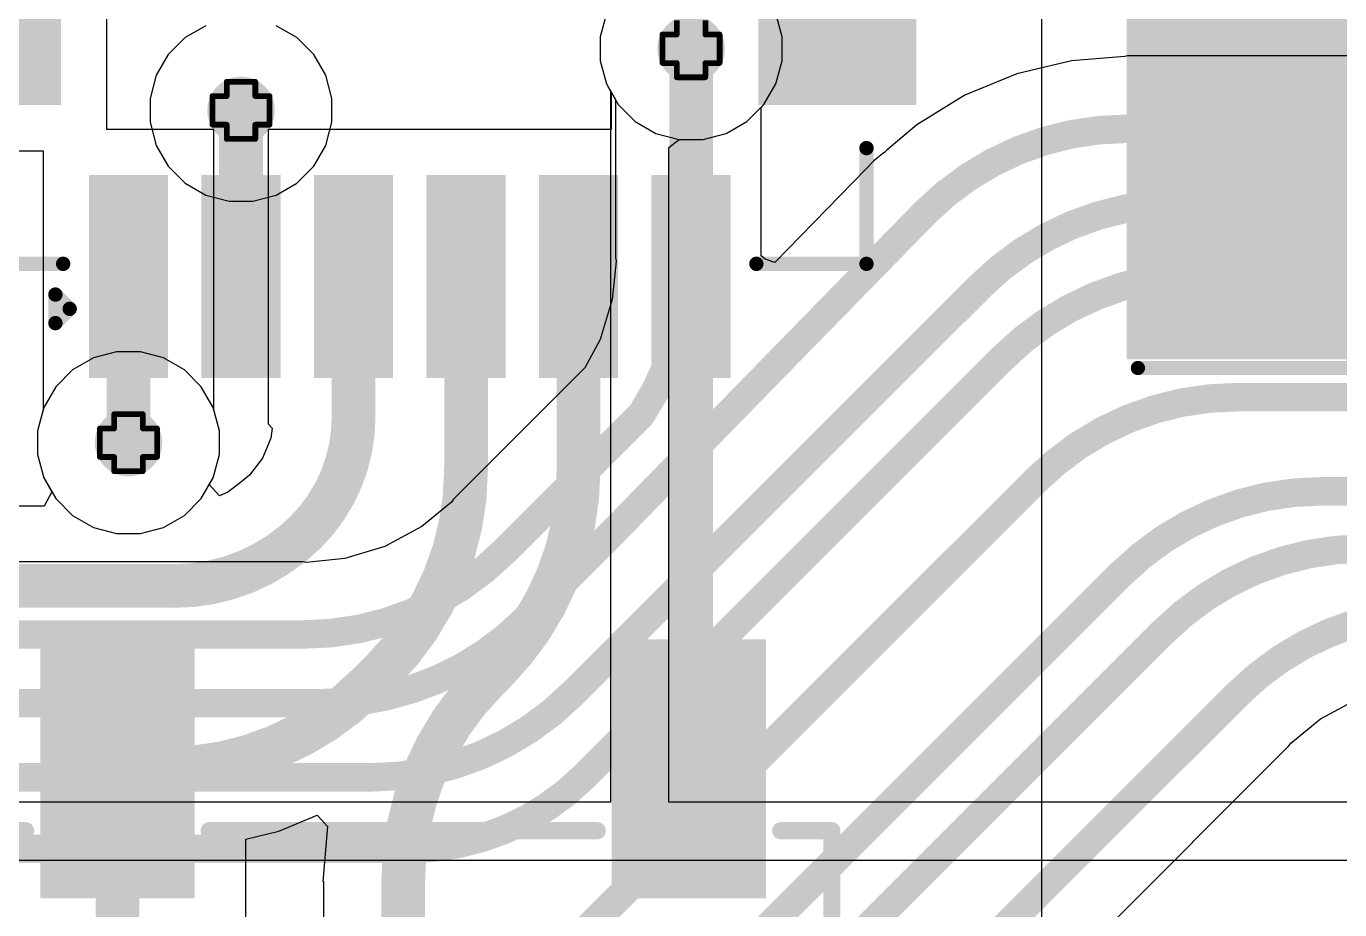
# Model space of a CAD drawing. Header units: inches. Extents: x -5 to 501, y -9 to 81.
# Drawn here: x 63.4 to 75.08, y 30.62 to 38.48 of the extents above; entities that cross this region are included whole.
import ezdxf

# ---------------------------------------------------------------- set-up
doc = ezdxf.new("R2010")
doc.units = ezdxf.units.IN
for name, color, linetype in [('Bottom Layer', 5, 'Continuous'), ('Drill Drawing', 1, 'Continuous'), ('Ground', 16, 'Continuous'), ('Power', 76, 'Continuous'), ('Top Layer', 1, 'Continuous'), ('Top Overlay', 2, 'Continuous'), ('Top Paste', 8, 'Continuous'), ('Top Solder', 216, 'Continuous'), ('Via Holes', 16, 'Continuous')]:
    doc.layers.add(name, color=color, linetype=linetype)

msp = doc.modelspace()

# ---------------------------------------------------------------- hatches: boundary and pattern name
at = {"layer": 'Bottom Layer'}
h = msp.add_hatch(color=5, dxfattribs=at)
edge = h.paths.add_edge_path()
edge.add_arc((69.31, 38.278), 0.3, 0, 360)
h = msp.add_hatch(color=5, dxfattribs=at)
edge = h.paths.add_edge_path()
edge.add_arc((65.31, 37.73), 0.3, 0, 360)
h = msp.add_hatch(color=5, dxfattribs=at)
edge = h.paths.add_edge_path()
edge.add_arc((64.31, 34.776), 0.3, 0, 360)
at = {"layer": 'Ground'}
h = msp.add_hatch(color=16, dxfattribs=at)
edge = h.paths.add_edge_path()
edge.add_arc((69.31, 38.278), 0.3, 0, 360)
h = msp.add_hatch(color=16, dxfattribs=at)
edge = h.paths.add_edge_path()
edge.add_arc((65.31, 37.73), 0.3, 0, 360)
h = msp.add_hatch(color=16, dxfattribs=at)
edge = h.paths.add_edge_path()
edge.add_arc((64.31, 34.776), 0.3, 0, 360)
at = {"layer": 'Power'}
h = msp.add_hatch(color=76, dxfattribs=at)
edge = h.paths.add_edge_path()
edge.add_arc((69.31, 38.278), 0.3, 0, 360)
h = msp.add_hatch(color=76, dxfattribs=at)
edge = h.paths.add_edge_path()
edge.add_arc((65.31, 37.73), 0.3, 0, 360)
h = msp.add_hatch(color=76, dxfattribs=at)
edge = h.paths.add_edge_path()
edge.add_arc((64.31, 34.776), 0.3, 0, 360)
at = {"layer": 'Top Layer'}
for points in [[(62.41, 39.678), (63.61, 39.678), (63.61, 37.878), (62.41, 37.878)], [(70.01, 39.678), (71.21, 39.678), (71.21, 37.878), (70.01, 37.878)], [(73.281, 39.617), (76.281, 39.617), (76.281, 35.617), (73.281, 35.617)], [(64.06, 37.053), (64.56, 37.053), (64.56, 35.453), (64.06, 35.453)], [(65.06, 37.053), (65.56, 37.053), (65.56, 35.453), (65.06, 35.453)], [(66.06, 37.053), (66.56, 37.053), (66.56, 35.453), (66.06, 35.453)], [(67.06, 37.053), (67.56, 37.053), (67.56, 35.453), (67.06, 35.453)], [(68.06, 37.053), (68.56, 37.053), (68.56, 35.453), (68.06, 35.453)], [(69.06, 37.053), (69.56, 37.053), (69.56, 35.453), (69.06, 35.453)], [(64.846, 30.777), (63.576, 30.777), (63.576, 32.977), (64.846, 32.977)], [(69.926, 30.777), (68.656, 30.777), (68.656, 32.977), (69.926, 32.977)]]:
    msp.add_hatch(color=1, dxfattribs=at).paths.add_polyline_path(points)
h = msp.add_hatch(color=1, dxfattribs=at)
edge = h.paths.add_edge_path()
edge.add_arc((69.31, 38.278), 0.3, 0, 360)
h = msp.add_hatch(color=1, dxfattribs=at)
edge = h.paths.add_edge_path()
edge.add_arc((65.31, 37.73), 0.3, 0, 360)
h = msp.add_hatch(color=1, dxfattribs=at)
edge = h.paths.add_edge_path()
edge.add_arc((64.31, 34.776), 0.3, 0, 360)
at = {"layer": 'Top Paste'}
for points in [[(62.41, 39.678), (63.61, 39.678), (63.61, 37.878), (62.41, 37.878)], [(70.01, 39.678), (71.21, 39.678), (71.21, 37.878), (70.01, 37.878)], [(73.281, 39.617), (76.281, 39.617), (76.281, 35.617), (73.281, 35.617)], [(64.06, 37.053), (64.56, 37.053), (64.56, 35.453), (64.06, 35.453)], [(65.06, 37.053), (65.56, 37.053), (65.56, 35.453), (65.06, 35.453)], [(66.06, 37.053), (66.56, 37.053), (66.56, 35.453), (66.06, 35.453)], [(67.06, 37.053), (67.56, 37.053), (67.56, 35.453), (67.06, 35.453)], [(68.06, 37.053), (68.56, 37.053), (68.56, 35.453), (68.06, 35.453)], [(69.06, 37.053), (69.56, 37.053), (69.56, 35.453), (69.06, 35.453)], [(64.846, 30.777), (63.576, 30.777), (63.576, 32.977), (64.846, 32.977)], [(69.926, 30.777), (68.656, 30.777), (68.656, 32.977), (69.926, 32.977)]]:
    msp.add_hatch(color=8, dxfattribs=at).paths.add_polyline_path(points)
at = {"layer": 'Top Solder'}
for points in [[(62.308, 39.78), (63.711, 39.78), (63.711, 37.777), (62.308, 37.777)], [(69.908, 39.78), (71.311, 39.78), (71.311, 37.777), (69.908, 37.777)], [(73.18, 39.719), (76.383, 39.719), (76.383, 35.516), (73.18, 35.516)], [(63.958, 37.155), (64.661, 37.155), (64.661, 35.352), (63.958, 35.352)], [(64.958, 37.155), (65.661, 37.155), (65.661, 35.352), (64.958, 35.352)], [(65.958, 37.155), (66.661, 37.155), (66.661, 35.352), (65.958, 35.352)], [(66.958, 37.155), (67.661, 37.155), (67.661, 35.352), (66.958, 35.352)], [(67.958, 37.155), (68.661, 37.155), (68.661, 35.352), (67.958, 35.352)], [(68.958, 37.155), (69.661, 37.155), (69.661, 35.352), (68.958, 35.352)], [(64.897, 30.726), (63.525, 30.726), (63.525, 33.028), (64.897, 33.028)], [(69.977, 30.726), (68.605, 30.726), (68.605, 33.028), (69.977, 33.028)]]:
    msp.add_hatch(color=216, dxfattribs=at).paths.add_polyline_path(points)
at = {"layer": 'Via Holes'}
h = msp.add_hatch(color=7, dxfattribs=at)
edge = h.paths.add_edge_path()
edge.add_arc((69.31, 38.278), 0.15, 0, 360)
h = msp.add_hatch(color=7, dxfattribs=at)
edge = h.paths.add_edge_path()
edge.add_arc((65.31, 37.73), 0.15, 0, 360)
h = msp.add_hatch(color=7, dxfattribs=at)
edge = h.paths.add_edge_path()
edge.add_arc((64.31, 34.776), 0.15, 0, 360)

# ---------------------------------------------------------------- linework, layer by layer
at = {"layer": 'Bottom Layer'}
for p, q in [((68.557, 38.59), (68.502, 38.384)), ((70.118, 38.384), (70.063, 38.59)), ((68.502, 38.384), (68.502, 38.171)), ((70.118, 38.171), (70.118, 38.384)), ((73.166, 38.21), (72.69, 38.172)), ((73.188, 38.214), (73.166, 38.21)), ((105.703, 38.214), (73.188, 38.214)), ((68.502, 38.171), (68.557, 37.966)), ((70.063, 37.966), (70.118, 38.171)), ((72.69, 38.172), (72.204, 38.056)), ((68.557, 37.966), (68.637, 37.827)), ((69.956, 37.782), (70.063, 37.966)), ((72.204, 38.056), (71.742, 37.864)), ((68.637, 37.827), (68.637, 36.42)), ((71.742, 37.864), (71.316, 37.603)), ((69.932, 37.757), (69.956, 37.782)), ((69.932, 36.436), (69.932, 37.757)), ((71.316, 37.603), (71.05, 37.376)), ((71.032, 37.36), (71.012, 37.344)), ((71.05, 37.376), (71.032, 37.36)), ((70.926, 37.273), (70.863, 37.208)), ((70.935, 37.281), (70.926, 37.273)), ((70.926, 37.273), (70.926, 37.273)), ((70.967, 37.307), (70.935, 37.281)), ((70.935, 37.281), (70.935, 37.281)), ((71.012, 37.344), (70.967, 37.307)), ((70.863, 37.208), (70.053, 36.378)), ((69.969, 36.407), (69.932, 36.436)), ((68.643, 36.39), (68.609, 36.049)), ((68.637, 36.42), (68.643, 36.39)), ((70.053, 36.378), (69.969, 36.407)), ((68.609, 36.049), (68.501, 35.692)), ((68.501, 35.692), (68.366, 35.441)), ((63.998, 35.529), (63.813, 35.423)), ((64.203, 35.584), (63.998, 35.529)), ((64.416, 35.584), (64.203, 35.584)), ((64.621, 35.529), (64.416, 35.584)), ((64.806, 35.423), (64.621, 35.529)), ((63.813, 35.423), (63.663, 35.272)), ((64.956, 35.272), (64.806, 35.423)), ((68.366, 35.441), (67.198, 34.273)), ((63.663, 35.272), (63.557, 35.088)), ((65.063, 35.088), (64.956, 35.272)), ((63.557, 35.088), (63.502, 34.883)), ((65.118, 34.883), (65.063, 35.088)), ((63.502, 34.883), (63.502, 34.67)), ((65.118, 34.67), (65.118, 34.883)), ((63.502, 34.67), (63.557, 34.464)), ((65.063, 34.464), (65.118, 34.67)), ((63.557, 34.464), (63.663, 34.28)), ((64.956, 34.28), (65.063, 34.464)), ((63.663, 34.28), (63.813, 34.13)), ((64.806, 34.13), (64.956, 34.28)), ((67.181, 34.247), (66.916, 34.03)), ((67.198, 34.273), (67.181, 34.247)), ((63.813, 34.13), (63.998, 34.023)), ((64.621, 34.023), (64.806, 34.13)), ((63.998, 34.023), (64.203, 33.968)), ((64.416, 33.968), (64.621, 34.023)), ((66.916, 34.03), (66.588, 33.854)), ((64.203, 33.968), (64.416, 33.968)), ((66.231, 33.746), (65.89, 33.712)), ((66.588, 33.854), (66.231, 33.746)), ((65.86, 33.718), (59.411, 33.718)), ((65.89, 33.712), (65.86, 33.718)), ((74.904, 32.322), (75.231, 32.497)), ((74.64, 32.106), (74.904, 32.322)), ((74.624, 32.081), (74.64, 32.106)), ((70.261, 27.718), (74.624, 32.081))]:
    msp.add_line(p, q, dxfattribs=at)
for points in [[(69.284, 38.216, 0.254, 0.254, -0.198441), (69.31, 38.278, 0.254, 0.254, 0)], [(69.284, 36.42, 0.254, 0.254, 0), (69.284, 38.216, 0.254, 0.254, 0)], [(69.31, 38.278, 0.254, 0.254, -0.000454), (69.31, 38.278, 0.254, 0.254, 0)], [(71.392, 36.823, 0.254, 0.254, -0.198848), (73.188, 37.567, 0.254, 0.254, 0)], [(73.188, 37.567, 0.254, 0.254, 0), (106.197, 37.567, 0.254, 0.254, 0)], [(71.875, 36.162, 0.254, 0.254, -0.198912), (73.671, 36.906, 0.254, 0.254, 0)], [(73.671, 36.906, 0.254, 0.254, 0), (104.517, 36.906, 0.254, 0.254, 0)], [(68.621, 33.986, 0.254, 0.254, 0), (71.389, 36.82, 0.254, 0.254, 0)], [(71.389, 36.82, 0.254, 0.254, -0.004218), (71.392, 36.823, 0.254, 0.254, 0)], [(69.284, 36.42, 0.254, 0.254, -0.146193), (68.868, 35.027, 0.254, 0.254, 0)], [(72.078, 35.527, 0.254, 0.254, -0.198912), (73.874, 36.271, 0.254, 0.254, 0)], [(73.874, 36.271, 0.254, 0.254, 0), (103.122, 36.271, 0.254, 0.254, 0)], [(68.257, 32.545, 0.254, 0.254, 0), (71.875, 36.162, 0.254, 0.254, 0)], [(68.363, 31.812, 0.254, 0.254, 0), (72.078, 35.527, 0.254, 0.254, 0)], [(72.37, 34.437, 0.254, 0.254, -0.198912), (74.166, 35.181, 0.254, 0.254, 0)], [(74.166, 35.181, 0.254, 0.254, 0), (102.181, 35.181, 0.254, 0.254, 0)], [(67.656, 33.815, 0.254, 0.254, 0), (68.868, 35.027, 0.254, 0.254, 0)], [(68.268, 30.335, 0.254, 0.254, 0), (72.37, 34.437, 0.254, 0.254, 0)], [(73.122, 33.6, 0.254, 0.254, -0.198912), (74.918, 34.344, 0.254, 0.254, 0)], [(74.918, 34.344, 0.254, 0.254, 0), (91.49, 34.344, 0.254, 0.254, 0)], [(67.84, 33.205, 0.254, 0.254, 0), (68.618, 33.983, 0.254, 0.254, 0)], [(68.621, 33.986, 0.254, 0.254, -0.002043), (68.618, 33.983, 0.254, 0.254, 0)], [(68.618, 33.983, 0.254, 0.254, 0), (68.618, 33.983, 0.254, 0.254, 0)], [(67.656, 33.815, 0.254, 0.254, -0.198912), (65.86, 33.071, 0.254, 0.254, 0)], [(73.503, 33.091, 0.254, 0.254, -0.198912), (75.299, 33.835, 0.254, 0.254, 0)], [(69.169, 29.647, 0.254, 0.254, 0), (73.122, 33.6, 0.254, 0.254, 0)], [(74.166, 32.539, 0.254, 0.254, -0.198912), (75.954, 33.28, 0.254, 0.254, 0)], [(67.84, 33.205, 0.254, 0.254, -0.141991), (66.601, 32.523, 0.254, 0.254, 0)], [(55.043, 33.071, 0.254, 0.254, 0), (65.86, 33.071, 0.254, 0.254, 0)], [(69.248, 28.836, 0.254, 0.254, 0), (73.503, 33.091, 0.254, 0.254, 0)], [(55.363, 32.461, 0.254, 0.254, 0), (66.044, 32.461, 0.254, 0.254, 0)], [(66.601, 32.523, 0.254, 0.254, -0.055358), (66.044, 32.461, 0.254, 0.254, 0)], [(68.257, 32.545, 0.254, 0.254, -0.198912), (66.461, 31.801, 0.254, 0.254, 0)], [(69.803, 28.176, 0.254, 0.254, 0), (74.166, 32.539, 0.254, 0.254, 0)], [(55.267, 31.801, 0.254, 0.254, 0), (66.461, 31.801, 0.254, 0.254, 0)], [(68.363, 31.812, 0.254, 0.254, -0.198912), (66.802, 31.166, 0.254, 0.254, 0)], [(55.797, 31.166, 0.254, 0.254, 0), (66.802, 31.166, 0.254, 0.254, 0)]]:
    msp.add_lwpolyline(points, format="xyseb", dxfattribs=at)
for points in [[(69.221, 38.216, 0.127, 0.127, 1), (69.348, 38.216, 0.127, 0.127, 1)], [(69.221, 38.216, 0.127, 0.127, 1), (69.348, 38.216, 0.127, 0.127, 1)], [(69.246, 38.278, 0.127, 0.127, 1), (69.373, 38.278, 0.127, 0.127, 1)], [(69.246, 38.278, 0.127, 0.127, 1), (69.373, 38.278, 0.127, 0.127, 1)], [(69.246, 38.278, 0.127, 0.127, 1), (69.373, 38.278, 0.127, 0.127, 1)], [(73.125, 37.567, 0.127, 0.127, 1), (73.252, 37.567, 0.127, 0.127, 1)], [(73.125, 37.567, 0.127, 0.127, 1), (73.252, 37.567, 0.127, 0.127, 1)], [(73.607, 36.906, 0.127, 0.127, 1), (73.734, 36.906, 0.127, 0.127, 1)], [(73.607, 36.906, 0.127, 0.127, 1), (73.734, 36.906, 0.127, 0.127, 1)], [(71.326, 36.82, 0.127, 0.127, 1), (71.453, 36.82, 0.127, 0.127, 1)], [(71.326, 36.82, 0.127, 0.127, 1), (71.453, 36.82, 0.127, 0.127, 1)], [(71.329, 36.823, 0.127, 0.127, 1), (71.456, 36.823, 0.127, 0.127, 1)], [(71.329, 36.823, 0.127, 0.127, 1), (71.456, 36.823, 0.127, 0.127, 1)], [(69.221, 36.42, 0.127, 0.127, 1), (69.348, 36.42, 0.127, 0.127, 1)], [(69.221, 36.42, 0.127, 0.127, 1), (69.348, 36.42, 0.127, 0.127, 1)], [(73.81, 36.271, 0.127, 0.127, 1), (73.937, 36.271, 0.127, 0.127, 1)], [(73.81, 36.271, 0.127, 0.127, 1), (73.937, 36.271, 0.127, 0.127, 1)], [(71.811, 36.162, 0.127, 0.127, 1), (71.938, 36.162, 0.127, 0.127, 1)], [(71.811, 36.162, 0.127, 0.127, 1), (71.938, 36.162, 0.127, 0.127, 1)], [(72.014, 35.527, 0.127, 0.127, 1), (72.141, 35.527, 0.127, 0.127, 1)], [(72.014, 35.527, 0.127, 0.127, 1), (72.141, 35.527, 0.127, 0.127, 1)], [(74.102, 35.181, 0.127, 0.127, 1), (74.229, 35.181, 0.127, 0.127, 1)], [(74.102, 35.181, 0.127, 0.127, 1), (74.229, 35.181, 0.127, 0.127, 1)], [(68.804, 35.027, 0.127, 0.127, 1), (68.931, 35.027, 0.127, 0.127, 1)], [(68.804, 35.027, 0.127, 0.127, 1), (68.931, 35.027, 0.127, 0.127, 1)], [(72.306, 34.437, 0.127, 0.127, 1), (72.433, 34.437, 0.127, 0.127, 1)], [(72.306, 34.437, 0.127, 0.127, 1), (72.433, 34.437, 0.127, 0.127, 1)], [(74.855, 34.344, 0.127, 0.127, 1), (74.982, 34.344, 0.127, 0.127, 1)], [(74.855, 34.344, 0.127, 0.127, 1), (74.982, 34.344, 0.127, 0.127, 1)], [(68.554, 33.983, 0.127, 0.127, 1), (68.681, 33.983, 0.127, 0.127, 1)], [(68.554, 33.983, 0.127, 0.127, 1), (68.681, 33.983, 0.127, 0.127, 1)], [(68.554, 33.983, 0.127, 0.127, 1), (68.681, 33.983, 0.127, 0.127, 1)], [(68.554, 33.983, 0.127, 0.127, 1), (68.681, 33.983, 0.127, 0.127, 1)], [(68.557, 33.986, 0.127, 0.127, 1), (68.684, 33.986, 0.127, 0.127, 1)], [(68.557, 33.986, 0.127, 0.127, 1), (68.684, 33.986, 0.127, 0.127, 1)], [(67.593, 33.815, 0.127, 0.127, 1), (67.72, 33.815, 0.127, 0.127, 1)], [(67.593, 33.815, 0.127, 0.127, 1), (67.72, 33.815, 0.127, 0.127, 1)], [(73.059, 33.6, 0.127, 0.127, 1), (73.186, 33.6, 0.127, 0.127, 1)], [(73.059, 33.6, 0.127, 0.127, 1), (73.186, 33.6, 0.127, 0.127, 1)], [(67.776, 33.205, 0.127, 0.127, 1), (67.903, 33.205, 0.127, 0.127, 1)], [(67.776, 33.205, 0.127, 0.127, 1), (67.903, 33.205, 0.127, 0.127, 1)], [(65.797, 33.071, 0.127, 0.127, 1), (65.924, 33.071, 0.127, 0.127, 1)], [(65.797, 33.071, 0.127, 0.127, 1), (65.924, 33.071, 0.127, 0.127, 1)], [(73.439, 33.091, 0.127, 0.127, 1), (73.566, 33.091, 0.127, 0.127, 1)], [(73.439, 33.091, 0.127, 0.127, 1), (73.566, 33.091, 0.127, 0.127, 1)], [(65.98, 32.461, 0.127, 0.127, 1), (66.107, 32.461, 0.127, 0.127, 1)], [(65.98, 32.461, 0.127, 0.127, 1), (66.107, 32.461, 0.127, 0.127, 1)], [(66.538, 32.523, 0.127, 0.127, 1), (66.665, 32.523, 0.127, 0.127, 1)], [(66.538, 32.523, 0.127, 0.127, 1), (66.665, 32.523, 0.127, 0.127, 1)], [(68.194, 32.545, 0.127, 0.127, 1), (68.321, 32.545, 0.127, 0.127, 1)], [(68.194, 32.545, 0.127, 0.127, 1), (68.321, 32.545, 0.127, 0.127, 1)], [(74.102, 32.539, 0.127, 0.127, 1), (74.229, 32.539, 0.127, 0.127, 1)], [(74.102, 32.539, 0.127, 0.127, 1), (74.229, 32.539, 0.127, 0.127, 1)], [(66.398, 31.801, 0.127, 0.127, 1), (66.525, 31.801, 0.127, 0.127, 1)], [(66.398, 31.801, 0.127, 0.127, 1), (66.525, 31.801, 0.127, 0.127, 1)], [(68.299, 31.812, 0.127, 0.127, 1), (68.426, 31.812, 0.127, 0.127, 1)], [(68.299, 31.812, 0.127, 0.127, 1), (68.426, 31.812, 0.127, 0.127, 1)], [(66.739, 31.166, 0.127, 0.127, 1), (66.865, 31.166, 0.127, 0.127, 1)], [(66.739, 31.166, 0.127, 0.127, 1), (66.865, 31.166, 0.127, 0.127, 1)]]:
    msp.add_lwpolyline(points, format="xyseb", close=True, dxfattribs=at)
at = {"layer": 'Drill Drawing'}
for points in [[(69.183, 38.405, 0.0508, 0.0508, 0), (69.183, 38.532, 0.0508, 0.0508, 0)], [(69.437, 38.405, 0.0508, 0.0508, 0), (69.437, 38.532, 0.0508, 0.0508, 0)], [(69.056, 38.151, 0.0508, 0.0508, 0), (69.056, 38.405, 0.0508, 0.0508, 0)], [(69.056, 38.405, 0.0508, 0.0508, 0), (69.183, 38.405, 0.0508, 0.0508, 0)], [(69.437, 38.405, 0.0508, 0.0508, 0), (69.564, 38.405, 0.0508, 0.0508, 0)], [(69.564, 38.151, 0.0508, 0.0508, 0), (69.564, 38.405, 0.0508, 0.0508, 0)], [(69.056, 38.151, 0.0508, 0.0508, 0), (69.183, 38.151, 0.0508, 0.0508, 0)], [(69.183, 38.024, 0.0508, 0.0508, 0), (69.183, 38.151, 0.0508, 0.0508, 0)], [(69.437, 38.151, 0.0508, 0.0508, 0), (69.564, 38.151, 0.0508, 0.0508, 0)], [(69.437, 38.024, 0.0508, 0.0508, 0), (69.437, 38.151, 0.0508, 0.0508, 0)], [(65.183, 37.857, 0.0508, 0.0508, 0), (65.183, 37.984, 0.0508, 0.0508, 0)], [(65.183, 37.984, 0.0508, 0.0508, 0), (65.437, 37.984, 0.0508, 0.0508, 0)], [(65.437, 37.857, 0.0508, 0.0508, 0), (65.437, 37.984, 0.0508, 0.0508, 0)], [(69.183, 38.024, 0.0508, 0.0508, 0), (69.437, 38.024, 0.0508, 0.0508, 0)], [(65.056, 37.603, 0.0508, 0.0508, 0), (65.056, 37.857, 0.0508, 0.0508, 0)], [(65.056, 37.857, 0.0508, 0.0508, 0), (65.183, 37.857, 0.0508, 0.0508, 0)], [(65.437, 37.857, 0.0508, 0.0508, 0), (65.564, 37.857, 0.0508, 0.0508, 0)], [(65.564, 37.603, 0.0508, 0.0508, 0), (65.564, 37.857, 0.0508, 0.0508, 0)], [(65.056, 37.603, 0.0508, 0.0508, 0), (65.183, 37.603, 0.0508, 0.0508, 0)], [(65.183, 37.476, 0.0508, 0.0508, 0), (65.183, 37.603, 0.0508, 0.0508, 0)], [(65.437, 37.603, 0.0508, 0.0508, 0), (65.564, 37.603, 0.0508, 0.0508, 0)], [(65.437, 37.476, 0.0508, 0.0508, 0), (65.437, 37.603, 0.0508, 0.0508, 0)], [(65.183, 37.476, 0.0508, 0.0508, 0), (65.437, 37.476, 0.0508, 0.0508, 0)], [(64.183, 34.903, 0.0508, 0.0508, 0), (64.183, 35.03, 0.0508, 0.0508, 0)], [(64.183, 35.03, 0.0508, 0.0508, 0), (64.437, 35.03, 0.0508, 0.0508, 0)], [(64.437, 34.903, 0.0508, 0.0508, 0), (64.437, 35.03, 0.0508, 0.0508, 0)], [(64.056, 34.649, 0.0508, 0.0508, 0), (64.056, 34.903, 0.0508, 0.0508, 0)], [(64.056, 34.903, 0.0508, 0.0508, 0), (64.183, 34.903, 0.0508, 0.0508, 0)], [(64.437, 34.903, 0.0508, 0.0508, 0), (64.564, 34.903, 0.0508, 0.0508, 0)], [(64.564, 34.649, 0.0508, 0.0508, 0), (64.564, 34.903, 0.0508, 0.0508, 0)], [(64.056, 34.649, 0.0508, 0.0508, 0), (64.183, 34.649, 0.0508, 0.0508, 0)], [(64.183, 34.522, 0.0508, 0.0508, 0), (64.183, 34.649, 0.0508, 0.0508, 0)], [(64.437, 34.649, 0.0508, 0.0508, 0), (64.564, 34.649, 0.0508, 0.0508, 0)], [(64.437, 34.522, 0.0508, 0.0508, 0), (64.437, 34.649, 0.0508, 0.0508, 0)], [(64.183, 34.522, 0.0508, 0.0508, 0), (64.437, 34.522, 0.0508, 0.0508, 0)]]:
    msp.add_lwpolyline(points, format="xyseb", dxfattribs=at)
for points in [[(69.043, 38.405, 0.0254, 0.0254, 1), (69.068, 38.405, 0.0254, 0.0254, 1)], [(69.043, 38.405, 0.0254, 0.0254, 1), (69.068, 38.405, 0.0254, 0.0254, 1)], [(69.17, 38.405, 0.0254, 0.0254, 1), (69.195, 38.405, 0.0254, 0.0254, 1)], [(69.17, 38.405, 0.0254, 0.0254, 1), (69.195, 38.405, 0.0254, 0.0254, 1)], [(69.424, 38.405, 0.0254, 0.0254, 1), (69.449, 38.405, 0.0254, 0.0254, 1)], [(69.424, 38.405, 0.0254, 0.0254, 1), (69.449, 38.405, 0.0254, 0.0254, 1)], [(69.551, 38.405, 0.0254, 0.0254, 1), (69.576, 38.405, 0.0254, 0.0254, 1)], [(69.551, 38.405, 0.0254, 0.0254, 1), (69.576, 38.405, 0.0254, 0.0254, 1)], [(69.043, 38.151, 0.0254, 0.0254, 1), (69.068, 38.151, 0.0254, 0.0254, 1)], [(69.043, 38.151, 0.0254, 0.0254, 1), (69.068, 38.151, 0.0254, 0.0254, 1)], [(69.17, 38.151, 0.0254, 0.0254, 1), (69.195, 38.151, 0.0254, 0.0254, 1)], [(69.17, 38.151, 0.0254, 0.0254, 1), (69.195, 38.151, 0.0254, 0.0254, 1)], [(69.424, 38.151, 0.0254, 0.0254, 1), (69.449, 38.151, 0.0254, 0.0254, 1)], [(69.424, 38.151, 0.0254, 0.0254, 1), (69.449, 38.151, 0.0254, 0.0254, 1)], [(69.551, 38.151, 0.0254, 0.0254, 1), (69.576, 38.151, 0.0254, 0.0254, 1)], [(69.551, 38.151, 0.0254, 0.0254, 1), (69.576, 38.151, 0.0254, 0.0254, 1)], [(65.17, 37.984, 0.0254, 0.0254, 1), (65.195, 37.984, 0.0254, 0.0254, 1)], [(65.17, 37.984, 0.0254, 0.0254, 1), (65.195, 37.984, 0.0254, 0.0254, 1)], [(65.424, 37.984, 0.0254, 0.0254, 1), (65.449, 37.984, 0.0254, 0.0254, 1)], [(65.424, 37.984, 0.0254, 0.0254, 1), (65.449, 37.984, 0.0254, 0.0254, 1)], [(69.17, 38.024, 0.0254, 0.0254, 1), (69.195, 38.024, 0.0254, 0.0254, 1)], [(69.17, 38.024, 0.0254, 0.0254, 1), (69.195, 38.024, 0.0254, 0.0254, 1)], [(69.424, 38.024, 0.0254, 0.0254, 1), (69.449, 38.024, 0.0254, 0.0254, 1)], [(69.424, 38.024, 0.0254, 0.0254, 1), (69.449, 38.024, 0.0254, 0.0254, 1)], [(65.043, 37.857, 0.0254, 0.0254, 1), (65.068, 37.857, 0.0254, 0.0254, 1)], [(65.043, 37.857, 0.0254, 0.0254, 1), (65.068, 37.857, 0.0254, 0.0254, 1)], [(65.17, 37.857, 0.0254, 0.0254, 1), (65.195, 37.857, 0.0254, 0.0254, 1)], [(65.17, 37.857, 0.0254, 0.0254, 1), (65.195, 37.857, 0.0254, 0.0254, 1)], [(65.424, 37.857, 0.0254, 0.0254, 1), (65.449, 37.857, 0.0254, 0.0254, 1)], [(65.424, 37.857, 0.0254, 0.0254, 1), (65.449, 37.857, 0.0254, 0.0254, 1)], [(65.551, 37.857, 0.0254, 0.0254, 1), (65.576, 37.857, 0.0254, 0.0254, 1)], [(65.551, 37.857, 0.0254, 0.0254, 1), (65.576, 37.857, 0.0254, 0.0254, 1)], [(65.043, 37.603, 0.0254, 0.0254, 1), (65.068, 37.603, 0.0254, 0.0254, 1)], [(65.043, 37.603, 0.0254, 0.0254, 1), (65.068, 37.603, 0.0254, 0.0254, 1)], [(65.17, 37.603, 0.0254, 0.0254, 1), (65.195, 37.603, 0.0254, 0.0254, 1)], [(65.17, 37.603, 0.0254, 0.0254, 1), (65.195, 37.603, 0.0254, 0.0254, 1)], [(65.424, 37.603, 0.0254, 0.0254, 1), (65.449, 37.603, 0.0254, 0.0254, 1)], [(65.424, 37.603, 0.0254, 0.0254, 1), (65.449, 37.603, 0.0254, 0.0254, 1)], [(65.551, 37.603, 0.0254, 0.0254, 1), (65.576, 37.603, 0.0254, 0.0254, 1)], [(65.551, 37.603, 0.0254, 0.0254, 1), (65.576, 37.603, 0.0254, 0.0254, 1)], [(65.17, 37.476, 0.0254, 0.0254, 1), (65.195, 37.476, 0.0254, 0.0254, 1)], [(65.17, 37.476, 0.0254, 0.0254, 1), (65.195, 37.476, 0.0254, 0.0254, 1)], [(65.424, 37.476, 0.0254, 0.0254, 1), (65.449, 37.476, 0.0254, 0.0254, 1)], [(65.424, 37.476, 0.0254, 0.0254, 1), (65.449, 37.476, 0.0254, 0.0254, 1)], [(64.17, 35.03, 0.0254, 0.0254, 1), (64.195, 35.03, 0.0254, 0.0254, 1)], [(64.17, 35.03, 0.0254, 0.0254, 1), (64.195, 35.03, 0.0254, 0.0254, 1)], [(64.424, 35.03, 0.0254, 0.0254, 1), (64.449, 35.03, 0.0254, 0.0254, 1)], [(64.424, 35.03, 0.0254, 0.0254, 1), (64.449, 35.03, 0.0254, 0.0254, 1)], [(64.043, 34.903, 0.0254, 0.0254, 1), (64.068, 34.903, 0.0254, 0.0254, 1)], [(64.043, 34.903, 0.0254, 0.0254, 1), (64.068, 34.903, 0.0254, 0.0254, 1)], [(64.17, 34.903, 0.0254, 0.0254, 1), (64.195, 34.903, 0.0254, 0.0254, 1)], [(64.17, 34.903, 0.0254, 0.0254, 1), (64.195, 34.903, 0.0254, 0.0254, 1)], [(64.424, 34.903, 0.0254, 0.0254, 1), (64.449, 34.903, 0.0254, 0.0254, 1)], [(64.424, 34.903, 0.0254, 0.0254, 1), (64.449, 34.903, 0.0254, 0.0254, 1)], [(64.551, 34.903, 0.0254, 0.0254, 1), (64.576, 34.903, 0.0254, 0.0254, 1)], [(64.551, 34.903, 0.0254, 0.0254, 1), (64.576, 34.903, 0.0254, 0.0254, 1)], [(64.043, 34.649, 0.0254, 0.0254, 1), (64.068, 34.649, 0.0254, 0.0254, 1)], [(64.043, 34.649, 0.0254, 0.0254, 1), (64.068, 34.649, 0.0254, 0.0254, 1)], [(64.17, 34.649, 0.0254, 0.0254, 1), (64.195, 34.649, 0.0254, 0.0254, 1)], [(64.17, 34.649, 0.0254, 0.0254, 1), (64.195, 34.649, 0.0254, 0.0254, 1)], [(64.424, 34.649, 0.0254, 0.0254, 1), (64.449, 34.649, 0.0254, 0.0254, 1)], [(64.424, 34.649, 0.0254, 0.0254, 1), (64.449, 34.649, 0.0254, 0.0254, 1)], [(64.551, 34.649, 0.0254, 0.0254, 1), (64.576, 34.649, 0.0254, 0.0254, 1)], [(64.551, 34.649, 0.0254, 0.0254, 1), (64.576, 34.649, 0.0254, 0.0254, 1)], [(64.17, 34.522, 0.0254, 0.0254, 1), (64.195, 34.522, 0.0254, 0.0254, 1)], [(64.17, 34.522, 0.0254, 0.0254, 1), (64.195, 34.522, 0.0254, 0.0254, 1)], [(64.424, 34.522, 0.0254, 0.0254, 1), (64.449, 34.522, 0.0254, 0.0254, 1)], [(64.424, 34.522, 0.0254, 0.0254, 1), (64.449, 34.522, 0.0254, 0.0254, 1)]]:
    msp.add_lwpolyline(points, format="xyseb", close=True, dxfattribs=at)
at = {"layer": 'Ground'}
for p, q in [((68.557, 38.59), (68.502, 38.384)), ((70.118, 38.384), (70.063, 38.59)), ((68.502, 38.384), (68.502, 38.171)), ((70.118, 38.171), (70.118, 38.384)), ((68.502, 38.171), (68.557, 37.966)), ((70.063, 37.966), (70.118, 38.171)), ((68.557, 37.966), (68.663, 37.782)), ((69.956, 37.782), (70.063, 37.966)), ((68.663, 37.782), (68.813, 37.631)), ((69.806, 37.631), (69.956, 37.782)), ((68.813, 37.631), (68.998, 37.525)), ((69.621, 37.525), (69.806, 37.631)), ((68.998, 37.525), (69.203, 37.47)), ((69.416, 37.47), (69.621, 37.525)), ((69.203, 37.47), (69.416, 37.47)), ((63.998, 35.529), (63.813, 35.423)), ((64.203, 35.584), (63.998, 35.529)), ((64.416, 35.584), (64.203, 35.584)), ((64.621, 35.529), (64.416, 35.584)), ((64.806, 35.423), (64.621, 35.529)), ((63.813, 35.423), (63.663, 35.272)), ((64.956, 35.272), (64.806, 35.423)), ((63.663, 35.272), (63.557, 35.088)), ((65.063, 35.088), (64.956, 35.272)), ((63.557, 35.088), (63.502, 34.883)), ((65.118, 34.883), (65.063, 35.088)), ((63.502, 34.883), (63.502, 34.67)), ((65.118, 34.67), (65.118, 34.883)), ((63.502, 34.67), (63.557, 34.464)), ((65.063, 34.464), (65.118, 34.67)), ((63.557, 34.464), (63.663, 34.28)), ((64.956, 34.28), (65.063, 34.464)), ((63.663, 34.28), (63.813, 34.13)), ((64.806, 34.13), (64.956, 34.28)), ((63.813, 34.13), (63.998, 34.023)), ((64.621, 34.023), (64.806, 34.13)), ((63.998, 34.023), (64.203, 33.968)), ((64.416, 33.968), (64.621, 34.023)), ((64.203, 33.968), (64.416, 33.968))]:
    msp.add_line(p, q, dxfattribs=at)
at = {"layer": 'Power'}
for p, q in [((68.557, 38.59), (68.502, 38.384)), ((70.118, 38.384), (70.063, 38.59)), ((64.998, 38.483), (64.814, 38.377)), ((65.806, 38.377), (65.621, 38.483)), ((64.814, 38.377), (64.663, 38.226)), ((65.956, 38.226), (65.806, 38.377)), ((68.502, 38.384), (68.502, 38.171)), ((70.118, 38.171), (70.118, 38.384)), ((64.663, 38.226), (64.557, 38.042)), ((66.063, 38.042), (65.956, 38.226)), ((68.502, 38.171), (68.557, 37.966)), ((70.063, 37.966), (70.118, 38.171)), ((64.557, 38.042), (64.502, 37.837)), ((66.118, 37.837), (66.063, 38.042)), ((68.557, 37.966), (68.593, 37.903)), ((69.956, 37.782), (70.063, 37.966)), ((64.502, 37.837), (64.502, 37.624)), ((66.118, 37.624), (66.118, 37.837)), ((68.593, 37.903), (68.593, 31.582)), ((69.806, 37.631), (69.956, 37.782)), ((64.502, 37.624), (64.557, 37.418)), ((66.063, 37.418), (66.118, 37.624)), ((69.621, 37.525), (69.806, 37.631)), ((69.416, 37.47), (69.621, 37.525)), ((64.557, 37.418), (64.663, 37.234)), ((65.956, 37.234), (66.063, 37.418)), ((69.111, 37.399), (69.203, 37.47)), ((69.111, 31.582), (69.111, 37.399)), ((69.203, 37.47), (69.416, 37.47)), ((64.663, 37.234), (64.814, 37.084)), ((65.806, 37.084), (65.956, 37.234)), ((64.814, 37.084), (64.998, 36.977)), ((65.621, 36.977), (65.806, 37.084)), ((64.998, 36.977), (65.203, 36.922)), ((65.203, 36.922), (65.416, 36.922)), ((65.416, 36.922), (65.621, 36.977)), ((68.593, 31.582), (63.322, 31.582)), ((76.079, 31.582), (69.111, 31.582)), ((63.322, 31.064), (76.413, 31.064))]:
    msp.add_line(p, q, dxfattribs=at)
at = {"layer": 'Top Layer'}
for p, q in [((72.425, 39.617), (72.425, 25.273)), ((64.118, 37.561), (64.118, 39.482)), ((68.557, 38.59), (68.502, 38.384)), ((68.502, 38.384), (68.502, 38.171)), ((68.502, 38.171), (68.557, 37.966)), ((68.557, 37.966), (68.601, 37.889)), ((68.601, 37.889), (68.601, 37.561)), ((65.068, 37.561), (64.118, 37.561)), ((65.068, 35.069), (65.068, 37.561)), ((68.601, 37.561), (65.552, 37.561)), ((65.552, 37.561), (65.552, 34.945)), ((61.902, 37.37), (63.552, 37.37)), ((63.552, 37.37), (63.552, 35.069)), ((63.552, 35.069), (63.502, 34.883)), ((65.118, 34.883), (65.068, 35.069)), ((65.552, 34.945), (65.552, 34.945)), ((65.552, 34.945), (65.587, 34.905)), ((63.502, 34.883), (63.502, 34.67)), ((65.118, 34.67), (65.118, 34.883)), ((65.576, 34.815), (65.502, 34.638)), ((65.587, 34.905), (65.576, 34.815)), ((63.502, 34.67), (63.557, 34.464)), ((65.063, 34.464), (65.118, 34.67)), ((65.502, 34.638), (65.386, 34.487)), ((63.557, 34.464), (63.629, 34.338)), ((65.028, 34.405), (65.063, 34.464)), ((65.386, 34.487), (65.29, 34.411)), ((63.629, 34.338), (63.56, 34.211)), ((65.117, 34.305), (65.028, 34.405)), ((65.193, 34.336), (65.117, 34.305)), ((65.29, 34.411), (65.193, 34.336)), ((63.56, 34.211), (63.105, 34.211)), ((65.647, 31.323), (65.986, 31.464)), ((65.986, 31.464), (65.994, 31.457)), ((65.994, 31.457), (66.077, 31.364)), ((65.354, 31.253), (65.647, 31.323)), ((66.077, 31.364), (66.038, 30.876)), ((65.354, 30.269), (65.354, 31.253)), ((66.038, 30.876), (66.042, 30.876)), ((66.042, 30.876), (66.042, 29.885))]:
    msp.add_line(p, q, dxfattribs=at)
for points in [[(69.31, 36.253, 0.389, 0.389, 0), (69.31, 38.278, 0.389, 0.389, 0)], [(65.31, 36.253, 0.389, 0.389, 0), (65.31, 37.73, 0.389, 0.389, 0)], [(64.31, 34.776, 0.389, 0.389, 0), (64.31, 36.253, 0.389, 0.389, 0)], [(66.31, 35.004, 0.389, 0.389, 0), (66.31, 36.253, 0.389, 0.389, 0)], [(67.31, 34.545, 0.389, 0.389, 0), (67.31, 36.253, 0.389, 0.389, 0)], [(68.31, 34.539, 0.389, 0.389, 0), (68.31, 36.253, 0.389, 0.389, 0)], [(69.31, 31.921, 0.389, 0.389, 0), (69.31, 36.253, 0.389, 0.389, 0)], [(66.31, 35.004, 0.389, 0.389, -0.198912), (65.888, 33.985, 0.389, 0.389, 0)], [(67.31, 34.545, 0.389, 0.389, -0.198912), (66.566, 32.749, 0.389, 0.389, 0)], [(68.31, 34.539, 0.389, 0.389, -0.198912), (67.566, 32.743, 0.389, 0.389, 0)], [(65.888, 33.985, 0.389, 0.389, -0.198912), (64.722, 33.503, 0.389, 0.389, 0)], [(63.105, 33.503, 0.389, 0.389, 0), (64.722, 33.503, 0.389, 0.389, 0)], [(66.438, 32.621, 0.389, 0.389, 0), (66.566, 32.749, 0.389, 0.389, 0)], [(67.495, 32.672, 0.389, 0.389, 0), (67.566, 32.743, 0.389, 0.389, 0)], [(66.438, 32.621, 0.389, 0.389, -0.198912), (64.642, 31.877, 0.389, 0.389, 0)], [(66.751, 30.876, 0.389, 0.389, -0.198912), (67.495, 32.672, 0.389, 0.389, 0)], [(64.211, 31.877, 0.389, 0.389, 0), (64.642, 31.877, 0.389, 0.389, 0)], [(64.211, 27.359, 0.389, 0.389, 0), (64.211, 31.877, 0.389, 0.389, 0)], [(69.31, 31.921, 0.254, 0.254, -0.198912), (69.291, 31.877, 0.254, 0.254, 0)], [(66.751, 26.413, 0.389, 0.389, 0), (66.751, 30.876, 0.389, 0.389, 0)]]:
    msp.add_lwpolyline(points, format="xyseb", dxfattribs=at)
for points in [[(69.212, 38.278, 0.195, 0.195, 1), (69.407, 38.278, 0.195, 0.195, 1)], [(65.212, 37.73, 0.195, 0.195, 1), (65.407, 37.73, 0.195, 0.195, 1)], [(64.212, 36.253, 0.195, 0.195, 1), (64.407, 36.253, 0.195, 0.195, 1)], [(65.212, 36.253, 0.195, 0.195, 1), (65.407, 36.253, 0.195, 0.195, 1)], [(66.212, 36.253, 0.195, 0.195, 1), (66.407, 36.253, 0.195, 0.195, 1)], [(67.212, 36.253, 0.195, 0.195, 1), (67.407, 36.253, 0.195, 0.195, 1)], [(68.212, 36.253, 0.195, 0.195, 1), (68.407, 36.253, 0.195, 0.195, 1)], [(69.212, 36.253, 0.195, 0.195, 1), (69.407, 36.253, 0.195, 0.195, 1)], [(69.212, 36.253, 0.195, 0.195, 1), (69.407, 36.253, 0.195, 0.195, 1)], [(66.212, 35.004, 0.195, 0.195, 1), (66.407, 35.004, 0.195, 0.195, 1)], [(66.212, 35.004, 0.195, 0.195, 1), (66.407, 35.004, 0.195, 0.195, 1)], [(64.212, 34.776, 0.195, 0.195, 1), (64.407, 34.776, 0.195, 0.195, 1)], [(67.212, 34.545, 0.195, 0.195, 1), (67.407, 34.545, 0.195, 0.195, 1)], [(67.212, 34.545, 0.195, 0.195, 1), (67.407, 34.545, 0.195, 0.195, 1)], [(68.212, 34.539, 0.195, 0.195, 1), (68.407, 34.539, 0.195, 0.195, 1)], [(68.212, 34.539, 0.195, 0.195, 1), (68.407, 34.539, 0.195, 0.195, 1)], [(65.79, 33.985, 0.195, 0.195, 1), (65.985, 33.985, 0.195, 0.195, 1)], [(65.79, 33.985, 0.195, 0.195, 1), (65.985, 33.985, 0.195, 0.195, 1)], [(64.625, 33.503, 0.195, 0.195, 1), (64.82, 33.503, 0.195, 0.195, 1)], [(64.625, 33.503, 0.195, 0.195, 1), (64.82, 33.503, 0.195, 0.195, 1)], [(66.468, 32.749, 0.195, 0.195, 1), (66.663, 32.749, 0.195, 0.195, 1)], [(66.468, 32.749, 0.195, 0.195, 1), (66.663, 32.749, 0.195, 0.195, 1)], [(67.468, 32.743, 0.195, 0.195, 1), (67.663, 32.743, 0.195, 0.195, 1)], [(67.468, 32.743, 0.195, 0.195, 1), (67.663, 32.743, 0.195, 0.195, 1)], [(66.341, 32.621, 0.195, 0.195, 1), (66.535, 32.621, 0.195, 0.195, 1)], [(66.341, 32.621, 0.195, 0.195, 1), (66.535, 32.621, 0.195, 0.195, 1)], [(67.398, 32.672, 0.195, 0.195, 1), (67.592, 32.672, 0.195, 0.195, 1)], [(67.398, 32.672, 0.195, 0.195, 1), (67.592, 32.672, 0.195, 0.195, 1)], [(69.212, 31.921, 0.195, 0.195, 1), (69.407, 31.921, 0.195, 0.195, 1)], [(64.114, 31.877, 0.195, 0.195, 1), (64.309, 31.877, 0.195, 0.195, 1)], [(64.114, 31.877, 0.195, 0.195, 1), (64.309, 31.877, 0.195, 0.195, 1)], [(64.545, 31.877, 0.195, 0.195, 1), (64.739, 31.877, 0.195, 0.195, 1)], [(64.545, 31.877, 0.195, 0.195, 1), (64.739, 31.877, 0.195, 0.195, 1)], [(69.228, 31.877, 0.127, 0.127, 1), (69.355, 31.877, 0.127, 0.127, 1)], [(69.246, 31.921, 0.127, 0.127, 1), (69.373, 31.921, 0.127, 0.127, 1)], [(66.654, 30.876, 0.195, 0.195, 1), (66.849, 30.876, 0.195, 0.195, 1)], [(66.654, 30.876, 0.195, 0.195, 1), (66.849, 30.876, 0.195, 0.195, 1)]]:
    msp.add_lwpolyline(points, format="xyseb", close=True, dxfattribs=at)
at = {"layer": 'Top Overlay'}
for points in [[(70.869, 36.366, 0.127, 0.127, 0), (70.869, 37.395, 0.127, 0.127, 0)], [(62.75, 36.366, 0.127, 0.127, 0), (63.729, 36.366, 0.127, 0.127, 0)], [(69.89, 36.366, 0.127, 0.127, 0), (70.869, 36.366, 0.127, 0.127, 0)], [(63.66, 35.839, 0.127, 0.127, 0), (63.66, 36.093, 0.127, 0.127, 0)], [(63.66, 36.093, 0.127, 0.127, 0), (63.787, 35.966, 0.127, 0.127, 0)], [(63.66, 35.839, 0.127, 0.127, 0), (63.787, 35.966, 0.127, 0.127, 0)], [(73.281, 35.44, 0.127, 0.127, 0), (86.281, 35.44, 0.127, 0.127, 0)], [(59.946, 31.327, 0.152, 0.152, 0), (63.396, 31.327, 0.152, 0.152, 0)], [(65.026, 31.327, 0.152, 0.152, 0), (68.476, 31.327, 0.152, 0.152, 0)], [(70.106, 31.327, 0.152, 0.152, 0), (70.561, 31.327, 0.152, 0.152, 0)], [(70.561, 28.827, 0.152, 0.152, 0), (70.561, 31.327, 0.152, 0.152, 0)]]:
    msp.add_lwpolyline(points, format="xyseb", dxfattribs=at)
for points in [[(70.837, 37.395, 0.0635, 0.0635, 1), (70.901, 37.395, 0.0635, 0.0635, 1)], [(63.697, 36.366, 0.0635, 0.0635, 1), (63.761, 36.366, 0.0635, 0.0635, 1)], [(69.858, 36.366, 0.0635, 0.0635, 1), (69.922, 36.366, 0.0635, 0.0635, 1)], [(70.837, 36.366, 0.0635, 0.0635, 1), (70.901, 36.366, 0.0635, 0.0635, 1)], [(70.837, 36.366, 0.0635, 0.0635, 1), (70.901, 36.366, 0.0635, 0.0635, 1)], [(63.628, 36.093, 0.0635, 0.0635, 1), (63.692, 36.093, 0.0635, 0.0635, 1)], [(63.628, 36.093, 0.0635, 0.0635, 1), (63.692, 36.093, 0.0635, 0.0635, 1)], [(63.755, 35.966, 0.0635, 0.0635, 1), (63.819, 35.966, 0.0635, 0.0635, 1)], [(63.755, 35.966, 0.0635, 0.0635, 1), (63.819, 35.966, 0.0635, 0.0635, 1)], [(63.628, 35.839, 0.0635, 0.0635, 1), (63.692, 35.839, 0.0635, 0.0635, 1)], [(63.628, 35.839, 0.0635, 0.0635, 1), (63.692, 35.839, 0.0635, 0.0635, 1)], [(73.25, 35.44, 0.0635, 0.0635, 1), (73.313, 35.44, 0.0635, 0.0635, 1)], [(63.358, 31.327, 0.076, 0.076, 1), (63.434, 31.327, 0.076, 0.076, 1)], [(64.988, 31.327, 0.076, 0.076, 1), (65.064, 31.327, 0.076, 0.076, 1)], [(68.438, 31.327, 0.076, 0.076, 1), (68.514, 31.327, 0.076, 0.076, 1)], [(70.068, 31.327, 0.076, 0.076, 1), (70.144, 31.327, 0.076, 0.076, 1)], [(70.523, 31.327, 0.076, 0.076, 1), (70.599, 31.327, 0.076, 0.076, 1)], [(70.523, 31.327, 0.076, 0.076, 1), (70.599, 31.327, 0.076, 0.076, 1)]]:
    msp.add_lwpolyline(points, format="xyseb", close=True, dxfattribs=at)

doc.saveas('drawing.dxf')
